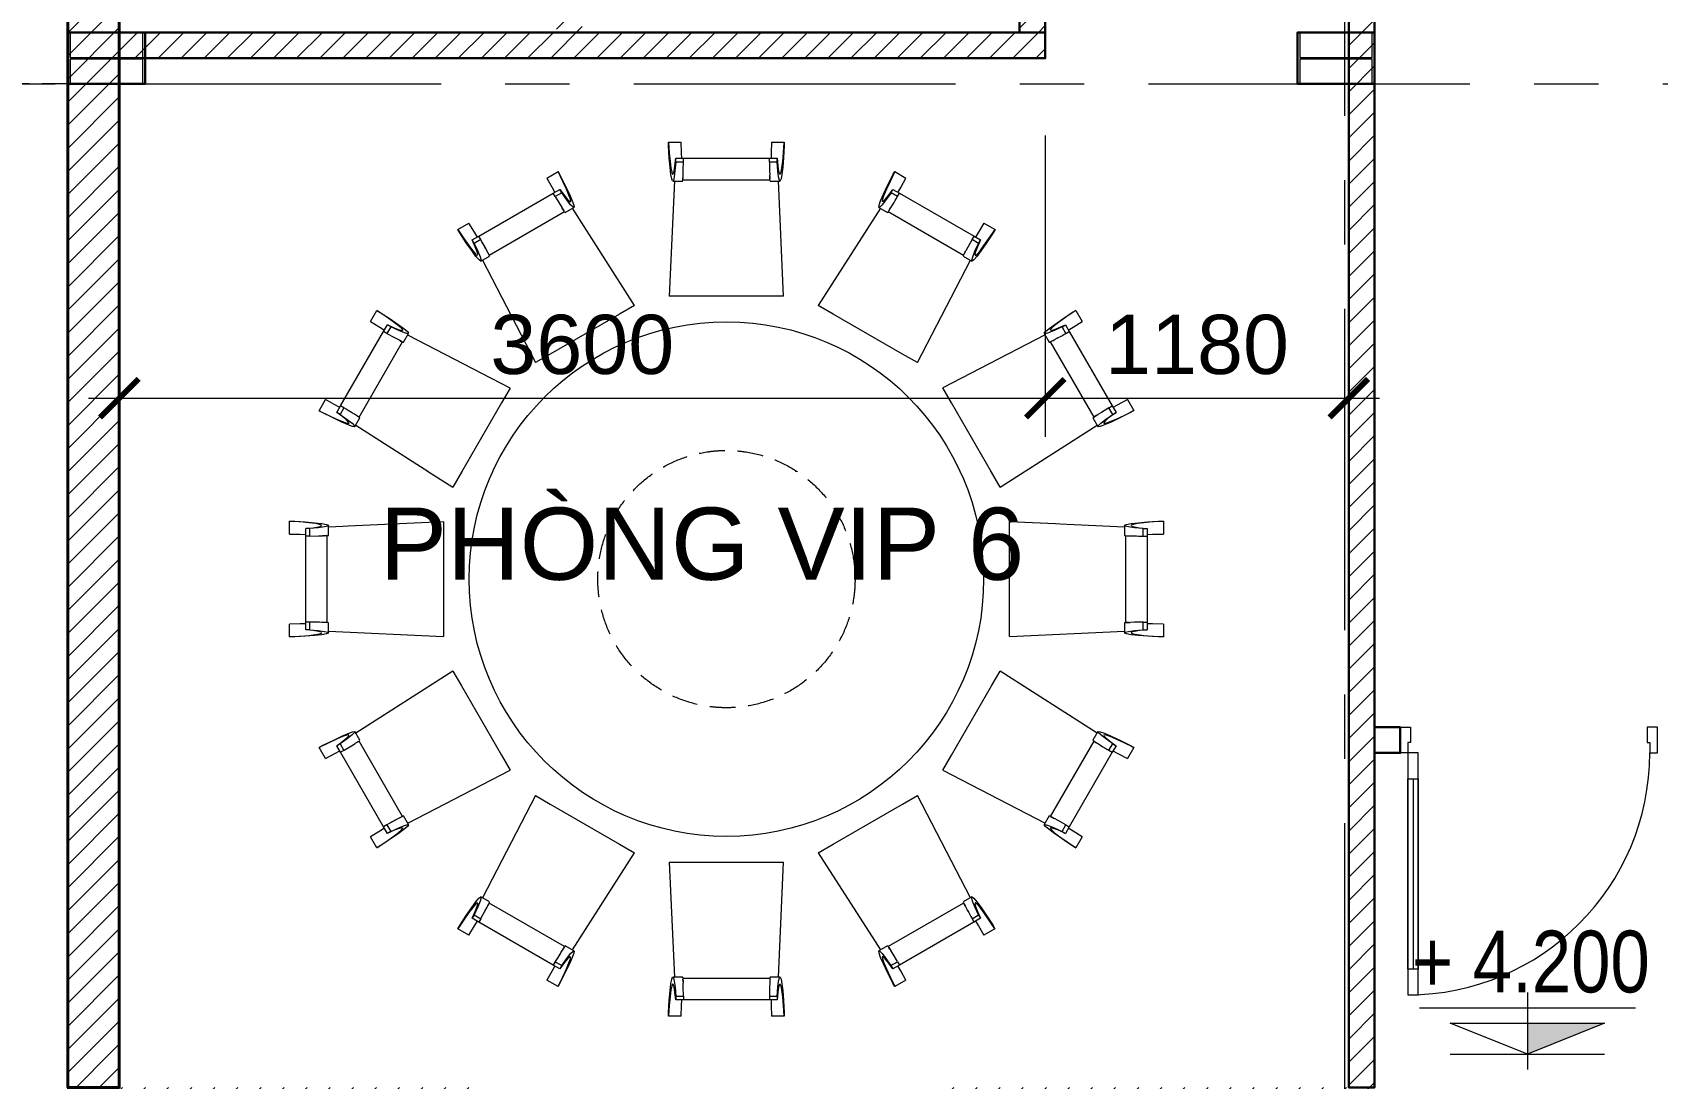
# Model space of a CAD drawing. Header units: millimetres. Extents: x 886808 to 1650903, y -1008069 to 230892.
# Drawn here: x 934851 to 941169, y -442785 to -438720 of the extents above; entities that cross this region are included whole.
import ezdxf

# ---------------------------------------------------------------- set-up
doc = ezdxf.new("R2010")
doc.units = ezdxf.units.MM
for name, pattern in [('( Dashed )', [0.75, 0.5, -0.25]), ('CENTER', [2, 1.25, -0.25, 0.25, -0.25]), ('DASHED', [0.75, 0.5, -0.25])]:
    doc.linetypes.add(name, pattern=pattern)
doc.layers.get('0').update_dxf_attribs({"lineweight": 0})
for name, color, linetype, lineweight in [('01- NET TUONG- 242', 242, 'Continuous', 40), ('06- Dim- 250', 250, 'Continuous', 0), ('06-Dim', 250, 'Continuous', 0), ('8l NET TO', 8, 'Continuous', 9), ('A-GLAZ-CURT', 52, 'Continuous', 5), ('A-Wall', 113, 'Continuous', 30), ('A_Dim', 8, 'Continuous', 5), ('ADP_007_text', 7, 'Continuous', 15), ('ADP_137_symbol', 137, 'Continuous', 9), ('DS_Dim', 8, 'Continuous', 0), ('HACTH', 8, 'Continuous', 0), ('I-FURN', 252, 'Continuous', 5), ('net vl', 33, 'Continuous', 5), ('X-BT-MB-F1$0$SP-CỬA', 157, 'Continuous', 0)]:
    doc.layers.add(name, color=color, linetype=linetype, lineweight=lineweight)
doc.styles.add('ADP_HC_vni_HC', font='')
doc.styles.add('Roof Fl type B$0$GHICHUTHUONG', font='arial.ttf', dxfattribs={"width": 0.8})
doc.styles.add('TIÊU ĐỀ', font='arial.ttf', dxfattribs={"height": 230})
doc.styles.get('ADP_HC_vni_HC').set_extended_font_data('VNI-Helve-Condense')
doc.dimstyles.new('1-100', dxfattribs={"dimtxt": 230, "dimasz": 150, "dimexe": 150, "dimexo": 300, "dimgap": 90, "dimtad": 1, "dimdec": 0, "dimrnd": 5, "dimzin": 0, "dimtxsty": 'TIÊU ĐỀ', "dimblk": 'ARCHTICK', "dimcen": 100, "dimdle": 120, "dimclrd": 256, "dimclre": 256, "dimclrt": 2, "dimadec": 0, "dimazin": 0, "dimtfac": 1, "dimtdec": 0, "dimtix": 1, "dimtmove": 1, "dimatfit": 3, "dimldrblk": 'OPEN30', "dimfxl": 900, "dimtolj": 1, "dimtzin": 0, "dimlwd": 13, "dimlwe": 13, "dimarcsym": 1})

# ---------------------------------------------------------------- blocks, each defined once
blk = doc.blocks.new('TRUC KHU BEP')
at = {"layer": '8l NET TO', "color": 251, "linetype": 'CENTER', "ltscale": 1000, "true_color": 0x636466, "transparency": 33554636}
for p, q in [((70, -3998.8), (70, 41158.2)), ((5034.7, -4023.5), (5034.7, 41133.5)), ((-5729.4, 4100), (13215, 4100))]:
    blk.add_line(p, q, dxfattribs=at)
blk = doc.blocks.new('_ArchTick')
at = {"color": 0, "linetype": 'ByBlock', "const_width": 0.15}
blk.add_lwpolyline([(-0.5, -0.5), (0.5, 0.5)], dxfattribs=at)
blk = doc.blocks.new('*D240')
at = {"layer": 'A_Dim', "lineweight": 13, "transparency": 16777216}
for p, q in [((929312.6, -405799.7), (929312.6, -443139.7)), ((934593.6, -405919.7), (929162.6, -405919.7)), ((934593.6, -443019.7), (929162.6, -443019.7))]:
    blk.add_line(p, q, dxfattribs=at)
at = {"layer": 'Defpoints', "color": 0, "transparency": 16777216}
for p in [(934893.6, -405919.7), (929312.6, -443019.7), (934893.6, -443019.7)]:
    blk.add_point(p, dxfattribs=at)
at = {"layer": 'A_Dim', "lineweight": 13, "transparency": 16777216, "xscale": 150, "yscale": 150, "zscale": 150}
for p, rotation in [((929312.6, -405919.7), 90), ((929312.6, -443019.7), 270)]:
    blk.add_blockref('_ArchTick', p, dxfattribs=dict(at, rotation=rotation))
at = {"layer": 'A_Dim', "color": 2, "transparency": 16777216, "insert": (929105.1, -424469.7), "char_height": 230, "attachment_point": 5, "rotation": 90, "style": 'TIÊU ĐỀ'}
blk.add_mtext('\\A1;37100', dxfattribs=at)
blk = doc.blocks.new('_Open30')
at = {"color": 0, "linetype": 'ByBlock', "lineweight": -2}
for p, q in [((-1, 0.268), (0, 0)), ((0, 0), (-1, -0.268)), ((0, 0), (-1, 0))]:
    blk.add_line(p, q, dxfattribs=at)
blk = doc.blocks.new('*U610')
at = {"layer": 'I-FURN', "transparency": 33554636}
for p, q in [((1100, -944.5), (1100, -877.4)), ((1547.5, -897.9), (1100, -877.4)), ((1684.2, -875.1), (1698.9, -875.1)), ((1698.9, -875.1), (1698.9, -924.7)), ((1100, -1255.5), (1100, -944.5)), ((1547.1, -891.2), (1547.1, -930.2)), ((1551.7, -930.9), (1551.7, -1269.1)), ((1574, -890.4), (1573.4, -891.5)), ((1620.3, -932.9), (1635.7, -932.9)), ((1620.5, -932.9), (1620.5, -903.3)), ((1620.5, -903.3), (1635.7, -903.3)), ((1620.5, -932.9), (1635.7, -932.9)), ((1635.7, -903.3), (1635.7, -932.9)), ((1635.7, -932.9), (1635.7, -1267.1)), ((1100, -1322.6), (1100, -1255.5)), ((1100, -1322.6), (1547.5, -1302.1)), ((1547.1, -1269.8), (1547.1, -1308.7)), ((1549.8, -1269.3), (1547.5, -1270)), ((1620.5, -1296.7), (1620.5, -1267.1)), ((1620.5, -1267.1), (1635.7, -1267.1)), ((1620.5, -1296.7), (1635.7, -1296.7)), ((1635.7, -1267.1), (1635.7, -1296.7)), ((1698.9, -1324.9), (1684.2, -1324.9)), ((1698.9, -1275.3), (1698.9, -1324.9))]:
    blk.add_line(p, q, dxfattribs=at)
at = {"layer": 'I-FURN', "transparency": 33554636, "flags": 128}
for points in [[(1547.5, -890.4), (1555.2, -887.2), (1573, -884), (1600.6, -880.9), (1637.8, -877.9), (1684.2, -875.1)], [(1698.9, -875.1), (1656.9, -878), (1623.3, -881), (1598.1, -884.1), (1581.6, -887.2), (1574, -890.4)], [(1620.5, -903.3), (1586.6, -900.1), (1563, -896.9), (1549.9, -893.7), (1547.5, -890.4)], [(1547.5, -929.9), (1549.8, -930.7), (1562.9, -931.5), (1565, -931.5)], [(1575.4, -893.6), (1586.2, -896.9), (1606.4, -900.1), (1635.7, -903.3)], [(1582, -932.1), (1586.5, -932.2), (1588.2, -932.2)], [(1634.8, -926.3), (1657.1, -925.7), (1698.9, -924.7)], [(1547.5, -1309.6), (1549.9, -1306.3), (1563.1, -1303.1), (1586.6, -1299.8), (1620.5, -1296.7)], [(1684.2, -1324.9), (1637.8, -1322), (1600.6, -1319.1), (1573, -1316), (1555.2, -1312.8), (1547.5, -1309.6)], [(1551.7, -1269.1), (1565.5, -1268.4), (1570.2, -1268.3)], [(1565, -1268.4), (1562.9, -1268.5), (1555.7, -1268.9)], [(1620.2, -1267.1), (1586.5, -1267.8), (1569.8, -1268.3)], [(1635.7, -1296.7), (1606.4, -1299.9), (1586.2, -1303.1), (1575.4, -1306.3), (1574, -1309.6)], [(1574, -1309.6), (1581.6, -1312.8), (1598.1, -1315.9), (1623.3, -1319), (1657, -1322), (1698.9, -1324.9)], [(1698.9, -1275.3), (1657.1, -1274.3), (1634.8, -1273.6)]]:
    blk.add_lwpolyline(points, dxfattribs=at)
at = {"layer": 'I-FURN', "transparency": 33554636}
for start_param, end_param in [(0.092227, 0.260344), (0.269372, 0.369668)]:
    blk.add_ellipse((2630.5, -930.1), major_axis=(-1083.4, 0), ratio=0.007077, start_param=start_param, end_param=end_param, dxfattribs=at)
blk = doc.blocks.new('*U607')
at = {"layer": 'A_Dim', "color": 0, "linetype": 'ByBlock', "lineweight": -2, "transparency": 16777216}
for p, rotation in [((1515429.2, -18060.5), 90.00000000000004), ((1515576.6, -18610.5), 120), ((1515576.6, -17510.5), 60.00000000000006), ((1515979.2, -19013.1), 150.0000000000001), ((1515979.2, -17107.8), 30.00000000000008), ((1516529.2, -19160.5), 180), ((1517079.2, -19013.1), 210), ((1517079.2, -17107.8), 330.0000000000001), ((1517481.8, -18610.5), 240), ((1517481.8, -17510.5), 300.0000000000001), ((1517629.2, -18060.5), 270)]:
    blk.add_blockref('*U610', p, dxfattribs=dict(at, rotation=rotation))
blk.add_blockref('*U610', (1516529.2, -16960.5), dxfattribs=at)
blk = doc.blocks.new('*D1190')
at = {"layer": 'A_Dim', "lineweight": 13, "transparency": 16777216}
for p, q in [((930961.5, -439039.7), (930961.5, -436824.7)), ((934888.6, -436944.7), (930811.5, -436944.7)), ((933646.5, -438919.7), (930811.5, -438919.7))]:
    blk.add_line(p, q, dxfattribs=at)
at = {"layer": 'Defpoints', "color": 0, "transparency": 16777216}
for p in [(930961.5, -436944.7), (935188.6, -436944.7), (933946.5, -438919.7)]:
    blk.add_point(p, dxfattribs=at)
at = {"layer": 'A_Dim', "lineweight": 13, "transparency": 16777216, "xscale": 150, "yscale": 150, "zscale": 150}
for p, rotation in [((930961.5, -436944.7), 90), ((930961.5, -438919.7), 270)]:
    blk.add_blockref('_ArchTick', p, dxfattribs=dict(at, rotation=rotation))
at = {"layer": 'A_Dim', "color": 2, "transparency": 16777216, "insert": (930754.1, -437932.2), "char_height": 230, "attachment_point": 5, "rotation": 90, "style": 'TIÊU ĐỀ'}
blk.add_mtext('\\A1;1975', dxfattribs=at)
blk = doc.blocks.new('*D1224')
at = {"layer": 'A_Dim', "lineweight": 13, "transparency": 16777216}
for p, q in [((934988.6, -442789), (934988.6, -444304)), ((936571.1, -443219.7), (936571.1, -444304)), ((934868.6, -444154), (936691.1, -444154))]:
    blk.add_line(p, q, dxfattribs=at)
at = {"layer": 'Defpoints', "color": 0, "transparency": 16777216}
for p in [(934988.6, -442489), (936571.1, -442919.7), (936571.1, -444154)]:
    blk.add_point(p, dxfattribs=at)
at = {"layer": 'A_Dim', "lineweight": 13, "transparency": 16777216, "xscale": 150, "yscale": 150, "zscale": 150, "rotation": 180}
blk.add_blockref('_ArchTick', (934988.6, -444154), dxfattribs=at)
at = {"layer": 'A_Dim', "lineweight": 13, "transparency": 16777216, "xscale": 150, "yscale": 150, "zscale": 150}
blk.add_blockref('_ArchTick', (936571.1, -444154), dxfattribs=at)
at = {"layer": 'A_Dim', "color": 2, "transparency": 16777216, "insert": (935779.9, -443946.6), "char_height": 230, "attachment_point": 5, "style": 'TIÊU ĐỀ'}
blk.add_mtext('\\A1;1585', dxfattribs=at)
blk = doc.blocks.new('*D1243')
at = {"layer": 'A_Dim', "lineweight": 13, "transparency": 16777216}
for p, q in [((938788.4, -439119.7), (938788.4, -440291)), ((935188.6, -439826.5), (935188.6, -440291)), ((935068.6, -440141), (938908.4, -440141))]:
    blk.add_line(p, q, dxfattribs=at)
at = {"layer": 'Defpoints', "color": 0, "transparency": 16777216}
for p in [(938788.4, -438819.7), (935188.6, -439526.5), (938788.4, -440141)]:
    blk.add_point(p, dxfattribs=at)
at = {"layer": 'A_Dim', "lineweight": 13, "transparency": 16777216, "xscale": 150, "yscale": 150, "zscale": 150, "rotation": 180}
blk.add_blockref('_ArchTick', (935188.6, -440141), dxfattribs=at)
at = {"layer": 'A_Dim', "lineweight": 13, "transparency": 16777216, "xscale": 150, "yscale": 150, "zscale": 150}
blk.add_blockref('_ArchTick', (938788.4, -440141), dxfattribs=at)
at = {"layer": 'A_Dim', "color": 2, "transparency": 16777216, "insert": (936988.5, -439933.5), "char_height": 230, "attachment_point": 5, "style": 'TIÊU ĐỀ'}
blk.add_mtext('\\A1;3600', dxfattribs=at)
blk = doc.blocks.new('*D1244')
at = {"layer": 'A_Dim', "lineweight": 13, "transparency": 16777216}
for p, q in [((938788.4, -439119.7), (938788.4, -440291)), ((939968.5, -439732.5), (939968.5, -440291)), ((938668.4, -440141), (940088.5, -440141))]:
    blk.add_line(p, q, dxfattribs=at)
at = {"layer": 'Defpoints', "color": 0, "transparency": 16777216}
for p in [(938788.4, -438819.7), (939968.5, -439432.5), (939968.5, -440141)]:
    blk.add_point(p, dxfattribs=at)
at = {"layer": 'A_Dim', "lineweight": 13, "transparency": 16777216, "xscale": 150, "yscale": 150, "zscale": 150, "rotation": 180}
blk.add_blockref('_ArchTick', (938788.4, -440141), dxfattribs=at)
at = {"layer": 'A_Dim', "lineweight": 13, "transparency": 16777216, "xscale": 150, "yscale": 150, "zscale": 150}
blk.add_blockref('_ArchTick', (939968.5, -440141), dxfattribs=at)
at = {"layer": 'A_Dim', "color": 2, "transparency": 16777216, "insert": (939378.5, -439933.6), "char_height": 230, "attachment_point": 5, "style": 'TIÊU ĐỀ'}
blk.add_mtext('\\A1;1180', dxfattribs=at)
blk = doc.blocks.new('*U73')
at = {"layer": 'X-BT-MB-F1$0$SP-CỬA', "transparency": 33554636}
blk.add_line((-50, 100), (-50, 840), dxfattribs=at)
for points in [[(-30, 0), (-30, 940), (-70, 940), (-70, 0)], [(-30, 100), (-70, 100), (-70, 840), (-30, 840)], [(-1000, -100), (-960, -100), (-960, -40), (-970, -40), (-970, 0), (-1000, 0)], [(0, -100), (-40, -100), (-40, -40), (-30, -40), (-30, 0), (0, 0)]]:
    blk.add_lwpolyline(points, close=True, dxfattribs=at)
at = {"layer": 'X-BT-MB-F1$0$SP-CỬA', "ltscale": 100, "transparency": 33554636}
blk.add_arc((-30, 0), 940, 90, 180, dxfattribs=at)
blk = doc.blocks.new('cc')
at = {"layer": 'A-GLAZ-CURT', "transparency": 33554636}
blk.add_lwpolyline([(222569.3, 39756), (222287.3, 39756), (222287.3, 39659), (222278.3, 39659), (222278.3, 39859), (222287.3, 39859), (222287.3, 39762), (222569.3, 39762), (222569.3, 39859), (222578.3, 39859), (222578.3, 39659), (222569.3, 39659)], close=True, dxfattribs=at)
at = {"layer": 'A-Wall', "transparency": 33554636}
blk.add_lwpolyline([(222278.3, 39659), (222578.3, 39659), (222578.3, 39859), (222278.3, 39859)], close=True, dxfattribs=at)
blk = doc.blocks.new('cao độ')
at = {"layer": 'ADP_137_symbol'}
blk.add_hatch(color=0, dxfattribs=at).paths.add_polyline_path([(0, 1), (0, 0), (2.5, 1)])
at = {"layer": 'ADP_137_symbol', "color": 0}
for points in [[(0, 2), (0, -0.5)], [(-3.5, 1.5), (3.5, 1.5)], [(-2.5, 1), (2.5, 1), (0, 0), (-2.5, 1)], [(-2.5, 0), (2.5, 0)]]:
    blk.add_lwpolyline(points, dxfattribs=at)
at = {"layer": 'ADP_007_text', "style": 'ADP_HC_vni_HC'}
blk.add_attdef('A', (-3.745, 2), '', height=2, dxfattribs=at)

msp = doc.modelspace()

# ---------------------------------------------------------------- hatches: boundary and pattern name
at = {"layer": 'HACTH', "transparency": 33554636}
h = msp.add_hatch(dxfattribs=at)
h.set_pattern_fill('ANSI31', color=256, scale=20)
h.paths.add_polyline_path([(958118.6, -409178.1), (958318.6, -409178.1), (958318.6, -406119.7), (958118.6, -406119.7)])
h.paths.add_polyline_path([(944818.1, -410919.7), (949148.3, -410919.9), (949148.3, -411019.9), (944818.1, -411019.7)])
h.paths.add_polyline_path([(960798.6, -406119.5), (965418.6, -406119.3), (965418.6, -405919.7), (960798.6, -405920)])
h.paths.add_polyline_path([(955518.6, -438719.8), (951068.6, -438719.7), (951068.6, -438919.7), (955518.6, -438919.7)])
h.paths.add_polyline_path([(934988.6, -406119.3), (935188.6, -406119.3), (935188.6, -411207), (934988.6, -411207)])
h.paths.add_polyline_path([(950868.6, -434769.7), (951068.6, -434769.7), (951068.6, -443019.7), (950868.6, -443019.7)])
h.paths.add_polyline_path([(945418.6, -441869.7), (945518.6, -441869.7), (945518.6, -442819.7), (945418.6, -442819.7)])
h.paths.add_polyline_path([(945118.6, -441869.7), (945518.6, -441869.7), (945518.6, -441769.7), (945118.6, -441769.7)])
h.paths.add_polyline_path([(943336, -442819.7), (945731.1, -442819.7), (945731.1, -443019.7), (943336, -443019.7)])
h.paths.add_polyline_path([(956518.6, -438719.8), (958318.6, -438719.7), (958318.6, -438919.7), (956518.6, -438919.8)])
h.paths.add_polyline_path([(936488.6, -411019.6), (940144.6, -411019.7), (940144.6, -410919.7), (936488.6, -410919.6)])
h.paths.add_polyline_path([(944918.5, -407719.7), (945118.5, -407719.7), (945118.6, -406119.7), (944918.6, -406119.7)])
h.paths.add_polyline_path([(935488.6, -411019.7), (935188.6, -411019.7), (935188.6, -410919.8), (935488.6, -410919.8)])
h.paths.add_polyline_path([(957518.6, -411019.7), (958318.6, -411019.7), (958318.6, -410819.7), (957518.6, -410819.7)])
h.paths.add_polyline_path([(950768.6, -410919.7), (957518.6, -410919.7), (957518.6, -411019.7), (950768.6, -411019.7)])
h.paths.add_polyline_path([(950256.1, -442819.7), (950868.6, -442819.7), (950868.6, -443019.7), (950256.1, -443019.7)])
h.paths.add_polyline_path([(947331.1, -442819.7), (948656.1, -442819.7), (948656.1, -443019.7), (947331.1, -443019.7)])
h.paths.add_polyline_path([(944918.6, -442819.7), (945118.6, -442819.7), (945118.6, -434869.7), (944918.6, -434869.7)])
h.paths.add_polyline_path([(951068.6, -433069.7), (941268.6, -433069.7), (941268.6, -433169.7), (951068.6, -433169.7)])
h.paths.add_polyline_path([(949868.6, -434769.7), (946038.6, -434769.7), (946038.6, -434869.7), (949868.6, -434869.7)])
h.paths.add_polyline_path([(950668.6, -434869.7), (950868.6, -434869.7), (950868.6, -434769.7), (950668.6, -434769.7)])
h.paths.add_polyline_path([(947646.1, -434869.7), (947646.1, -437979.8), (947546.1, -437979.8), (947546.1, -434869.7)])
h.paths.add_polyline_path([(948353.6, -437979.8), (946838.6, -437979.8), (946838.6, -438079.7), (948353.6, -438079.7)])
h.paths.add_polyline_path([(948353.6, -438079.7), (948353.6, -442819.7), (948253.6, -442819.7), (948253.6, -438079.7)])
h.paths.add_polyline_path([(934988.6, -436944.7), (935188.6, -436944.7), (935188.6, -442819.7), (934988.6, -442819.7)])
h.paths.add_polyline_path([(941536, -405919.3), (938371.1, -405919.3), (938371.1, -406119.3), (941536, -406119.3)])
h.paths.add_polyline_path([(936571.1, -405919.7), (934988.6, -405919.7), (934988.6, -406119.3), (936571.1, -406119.3)])
h.paths.add_polyline_path([(946778.6, -406269.3), (946678.6, -406269.3), (946678.6, -406119.3), (946778.6, -406119.3)])
h.paths.add_polyline_path([(946778.6, -407619.7), (946678.6, -407619.7), (946678.6, -407369.7), (946778.6, -407369.7)])
h.paths.add_polyline_path([(946678.6, -407519.7), (946678.6, -407619.7), (945118.6, -407619.7), (945118.6, -407519.7)])
h.paths.add_polyline_path([(949598.6, -406119.3), (955443.6, -406119.5), (955443.6, -405920), (949598.6, -405919.7)])
h.paths.add_polyline_path([(943336, -405919.3), (947798.6, -405919.3), (947798.6, -406119.3), (943336, -406119.3)])
h.paths.add_polyline_path([(934988.6, -432694.7), (935188.6, -432694.7), (935188.6, -435144.7), (934988.6, -435144.7)])
h.paths.add_polyline_path([(934988.6, -426944.7), (935188.6, -426944.7), (935188.6, -427894.7), (934988.6, -427894.7)])
h.paths.add_polyline_path([(935188.6, -415519.7), (934988.6, -415519.7), (934988.6, -421569.7), (935188.6, -421569.7), (935188.6, -419869.7)])
h.paths.add_polyline_path([(940068.6, -443019.7), (938371.1, -443019.7), (938371.1, -442819.7), (940068.6, -442819.7)])
h.paths.add_polyline_path([(936571.1, -443019.7), (934988.6, -443019.7), (934988.6, -442819.7), (936571.1, -442819.7)])
h.paths.add_polyline_path([(958998.6, -405919.7), (955443.6, -405919.7), (955443.6, -406119.7), (958998.6, -406119.7)])
h.paths.add_polyline_path([(958418.3, -408449.3), (958318.6, -408449.3), (958318.6, -408349.3), (958418.3, -408349.3)])
h.paths.add_polyline_path([(963058.6, -408449.3), (960038.6, -408449.3), (960038.6, -408349.3), (963058.6, -408349.3)])
h.paths.add_polyline_path([(951068.6, -443019.7), (951872.6, -443019.7), (951872.6, -442819.7), (951068.6, -442819.7)])
h.paths.add_polyline_path([(953472.6, -443019.7), (954272.6, -443019.7), (954272.6, -442819.7), (953472.6, -442819.7)])
h.paths.add_polyline_path([(955872.6, -443019.7), (956784.8, -443019.7), (956784.8, -442819.7), (955872.6, -442819.7)])
h.paths.add_polyline_path([(938788.4, -438719.7), (935188.6, -438719.7), (935188.6, -438819.7), (938788.4, -438819.7)])
h.paths.add_polyline_path([(943243.6, -435657.2), (943243.6, -436107.2), (943343.6, -436107.2), (943343.6, -435657.2)])
h.paths.add_polyline_path([(939968.5, -438719.7), (940068.5, -438719.7), (940068.6, -442819.7), (939968.6, -442819.7)])
h.paths.add_polyline_path([(939968.6, -438617), (940068.6, -438617), (940068.6, -438719.7), (939968.6, -438719.7)])
h.paths.add_polyline_path([(941268.6, -436072.8), (941368.6, -436072.8), (941368.8, -442819.7), (941268.8, -442819.7)])
h.paths.add_polyline_path([(938788.4, -437417), (939968.6, -437417), (939968.6, -437517), (938788.4, -437517)])
h.paths.add_polyline_path([(938788.4, -437517), (938788.4, -437919.8), (938688.4, -437919.8), (938688.4, -437517)])
h.paths.add_polyline_path([(938788.4, -438619.8), (938788.4, -438719.8), (938688.4, -438719.8), (938688.4, -438619.8)])
h.paths.add_polyline_path([(936988.5, -437417), (938788.4, -437417), (938788.4, -437517), (936988.5, -437517)])
h.paths.add_polyline_path([(936888.5, -437417), (935988.6, -437417), (935988.6, -437517), (936888.5, -437517)])
h.paths.add_polyline_path([(935288.6, -437417), (935188.6, -437417), (935188.6, -437517), (935288.6, -437517)])
h.paths.add_polyline_path([(936888.5, -437417), (936988.5, -437417), (936988.5, -438719.7), (936888.5, -438719.7)])
h.paths.add_polyline_path([(939968.6, -434372.8), (940068.6, -434372.8), (940068.6, -437617), (939968.6, -437617)])
h.paths.add_polyline_path([(941368.6, -435072.8), (941268.6, -435072.8), (941268.6, -434869.7), (941368.6, -434869.7)])
h.paths.add_polyline_path([(939968.6, -433172.8), (940068.6, -433172.8), (940068.6, -433372.8), (939968.6, -433372.8)])
h.paths.add_polyline_path([(941268.6, -434769.9), (944918.6, -434769.7), (944918.6, -434869.7), (941268.6, -434869.9)])
h.paths.add_polyline_path([(935188.6, -433172.9), (939968.6, -433172.8), (939968.6, -433272.7), (935188.6, -433272.9)])
h.paths.add_polyline_path([(935188.6, -425144.7), (934988.6, -425144.7), (934988.6, -423944.7), (935188.6, -423944.7)])
h.paths.add_polyline_path([(935188.6, -422144.7), (934988.6, -422144.7), (934988.6, -421569.7), (935188.6, -421569.7)])
h.paths.add_polyline_path([(934988.6, -413919.7), (935188.6, -413919.7), (935188.6, -413407), (934988.6, -413407)])
h.paths.add_polyline_path([(935188.6, -430894.7), (934988.6, -430894.7), (934988.6, -429694.7), (935188.6, -429694.7)])
h.paths.add_polyline_path([(943018.1, -410919.8), (943818.1, -410919.8), (943818.1, -411019.7), (943018.1, -411019.7)])
h.paths.add_polyline_path([(932488.6, -413207), (932488.6, -411407), (934988.6, -411407), (934988.6, -411569.5), (935188.6, -411569.5), (935188.6, -411207), (932288.6, -411207), (932288.6, -413407), (935188.6, -413407), (935188.6, -413070), (934988.6, -413070), (934988.6, -413207)])
h.paths.add_polyline_path([(951068.6, -433069.7), (952718.6, -433069.7), (952718.6, -433269.7), (951068.6, -433269.7)])
h.paths.add_polyline_path([(946673.1, -410116.7), (946773.1, -410116.7), (946778.6, -407619.7), (946678.6, -407619.7)])
h.paths.add_polyline_path([(944918.6, -408419.7), (945068.6, -408419.7), (945068.6, -410916.7), (944918.6, -410916.7)])
h.paths.add_polyline_path([(946675.8, -409261), (946675.8, -409361), (945068.6, -409361), (945068.6, -409261)])
h.paths.add_polyline_path([(946673.1, -410816.7), (946773.3, -410816.7), (946773.3, -410919.8), (946673.1, -410919.8)])
h.paths.add_polyline_path([(941268.8, -442819.7), (941536, -442819.7), (941536, -443019.7), (941268.8, -443019.7)])
h.paths.add_polyline_path([(943343.6, -436007.2), (944918.5, -436007.2), (944918.5, -436107.2), (943343.6, -436107.2)])
h.paths.add_polyline_path([(945238.6, -434869.7), (944918.6, -434869.7), (944918.6, -434769.7), (945238.6, -434769.7)])

# ---------------------------------------------------------------- linework, layer by layer
at = {"layer": '01- NET TUONG- 242', "transparency": 33554636}
msp.add_lwpolyline([(934988.6, -436944.7), (935188.6, -436944.7), (935188.6, -442819.7), (934988.6, -442819.7)], close=True, dxfattribs=at)
at = {"layer": '06- Dim- 250', "linetype": 'DASHED', "ltscale": 200, "transparency": 33554636}
msp.add_lwpolyline([(931689.3, -443019.7), (934988.2, -443019.7), (934988.2, -438919.7), (931689.3, -438919.7)], close=True, dxfattribs=at)
at = {"layer": 'A-Wall', "transparency": 33554636}
for points in [[(938788.4, -438619.8), (938788.4, -438719.8), (938688.4, -438719.8), (938688.4, -438619.8)], [(938788.4, -438719.7), (935188.6, -438719.7), (935188.6, -438819.7), (938788.4, -438819.7)], [(939968.5, -438719.7), (940068.5, -438719.7), (940068.6, -442819.7), (939968.6, -442819.7)], [(940068.6, -441419.8), (940168.6, -441419.7), (940168.6, -441519.7), (940068.6, -441519.8)]]:
    msp.add_lwpolyline(points, close=True, dxfattribs=at)
at = {"layer": 'A-Wall', "transparency": 33554636, "elevation": 0}
msp.add_lwpolyline([(939968.6, -438617), (940068.6, -438617), (940068.6, -438719.7), (939968.6, -438719.7)], close=True, dxfattribs=at)

# ---------------------------------------------------------------- block references
at = {"transparency": 33554636}
msp.add_blockref('TRUC KHU BEP', (934918.6, -443019.7), dxfattribs=at)
at = {"layer": '06-Dim', "ltscale": 50, "transparency": 33554636, "xscale": 120, "yscale": 120, "zscale": 120}
msp.add_blockref('cao độ', (940663, -442690.5), dxfattribs=at).add_auto_attribs({'A': '+ 4.200'})
at = {"layer": 'DS_Dim', "transparency": 33554636}
for p in [(712710.3, -478578.7), (717490.3, -478578.7)]:
    msp.add_blockref('cc', p, dxfattribs=at)
at = {"layer": 'net vl', "ltscale": 300, "transparency": 33554636, "extrusion": (4.10546e-11, 1.99684e-08, 1), "zscale": -1, "rotation": 180.0010245503391}
msp.add_blockref('*U73', (940168.6, -441519.8, 0), dxfattribs=at)

# ---------------------------------------------------------------- dimensions: what is measured, and where the dimension line sits
at = {"layer": 'A_Dim', "transparency": 33554636}
dim = msp.add_linear_dim(base=(929312.6, -443019.7), p1=(934893.6, -405919.7), p2=(934893.6, -443019.7), angle=90, dimstyle='1-100', override={"dimscale": 1}, dxfattribs=at)
dim.commit()
dim.dimension.update_dxf_attribs({"geometry": '*D240', "text_midpoint": (929105.1, -424469.7)})
at = {"layer": 'A_Dim'}
dim = msp.add_linear_dim(base=(930961.5, -436944.7), p1=(933946.5, -438919.7), p2=(935188.6, -436944.7), angle=90, dimstyle='1-100', dxfattribs=at)
dim.commit()
dim.dimension.update_dxf_attribs({"geometry": '*D1190', "text_midpoint": (930754.1, -437932.2)})
for base, p1, p2, picture, middle in [((938788.4, -440141), (935188.6, -439526.5), (938788.4, -438819.7), '*D1243', (936988.5, -439933.5)), ((939968.5, -440141), (938788.4, -438819.7), (939968.5, -439432.5), '*D1244', (939378.5, -439933.6)), ((936571.1488, -444154), (934988.5876, -442489), (936571.1488, -442919.7389), '*D1224', (935779.8682, -443946.5682))]:
    dim = msp.add_linear_dim(base=base, p1=p1, p2=p2, dimstyle='1-100', dxfattribs=at)
    dim.commit()
    dim.dimension.update_dxf_attribs({"geometry": picture, "text_midpoint": middle})

# ---------------------------------------------------------------- next in the draw order: texts
at = {"layer": 'net vl', "ltscale": 300, "transparency": 33554636, "char_height": 280.709, "attachment_point": 5, "style": 'Roof Fl type B$0$GHICHUTHUONG', "bg_fill": 2}
for s, insert in [('{\\W1;PHÒNG VIP 6}', (937453.5, -440708.6)), ('{\\W1;PHÒNG VIP 5}', (942489.1, -440886.4))]:
    msp.add_mtext(s, dxfattribs=dict(at, insert=insert))

# ---------------------------------------------------------------- next in the draw order: linework, layer by layer
at = {"layer": 'A_Dim', "transparency": 33554636}
msp.add_circle((937548.9, -440844.1), 1000, dxfattribs=at)
at = {"layer": 'A_Dim', "linetype": '( Dashed )', "ltscale": 200, "transparency": 33554636}
msp.add_circle((937548.9, -440844.1), 500, dxfattribs=at)

# ---------------------------------------------------------------- next in the draw order: block references
at = {"layer": 'A_Dim', "transparency": 33554636}
msp.add_blockref('*U607', (-578980.4, -422783.7), dxfattribs=at)

doc.saveas('drawing.dxf')
